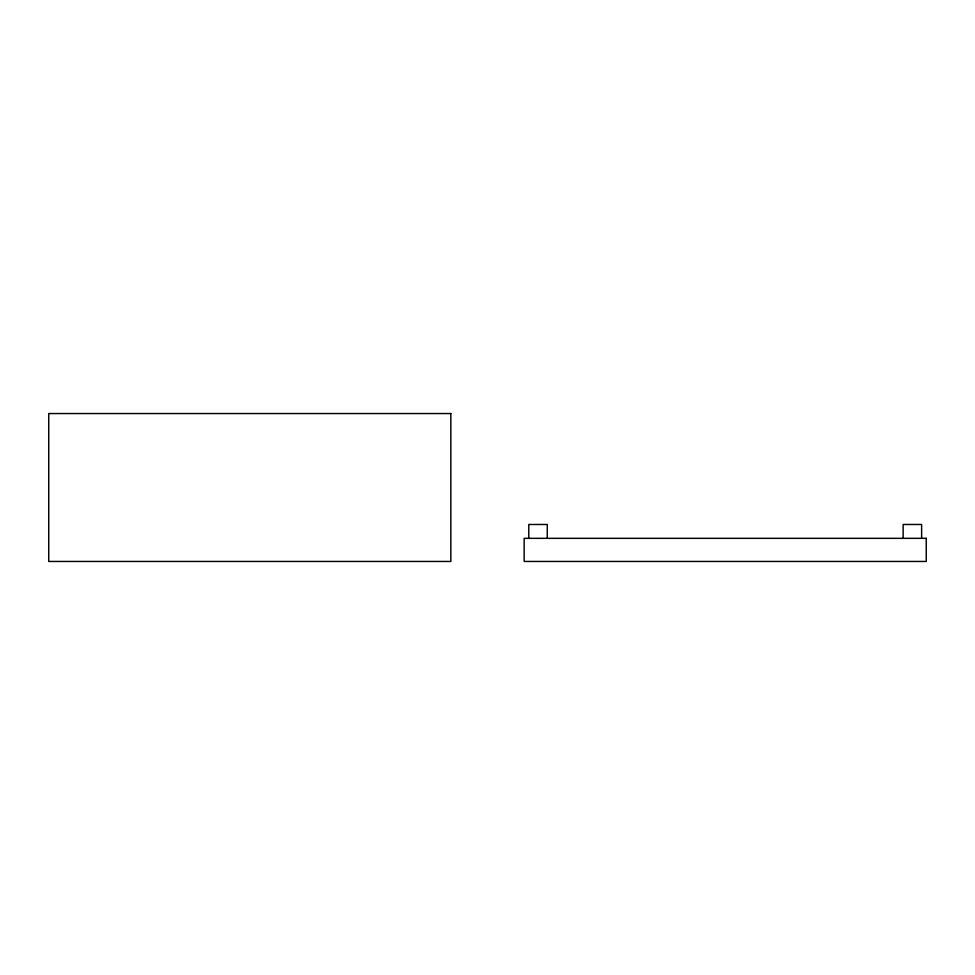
<?xml version="1.0" encoding="UTF-8"?>
<svg xmlns="http://www.w3.org/2000/svg" width="975" height="975" viewBox="0 0 975 975"><rect width="100%" height="100%" fill="white"/><g stroke="black" fill="none" stroke-linecap="round" stroke-linejoin="round"><path stroke-width="1.46" d="M921.631 538.334L921.631 524.477L903.142 524.477L903.142 538.334M547.268 538.334L547.268 524.477L528.779 524.477L528.779 538.334M450.84 413.546L48.75 413.546L48.75 561.454L450.84 561.454L450.84 413.546M926.25 538.334L524.16 538.334L524.16 561.454L926.25 561.454L926.25 538.334"/></g></svg>
